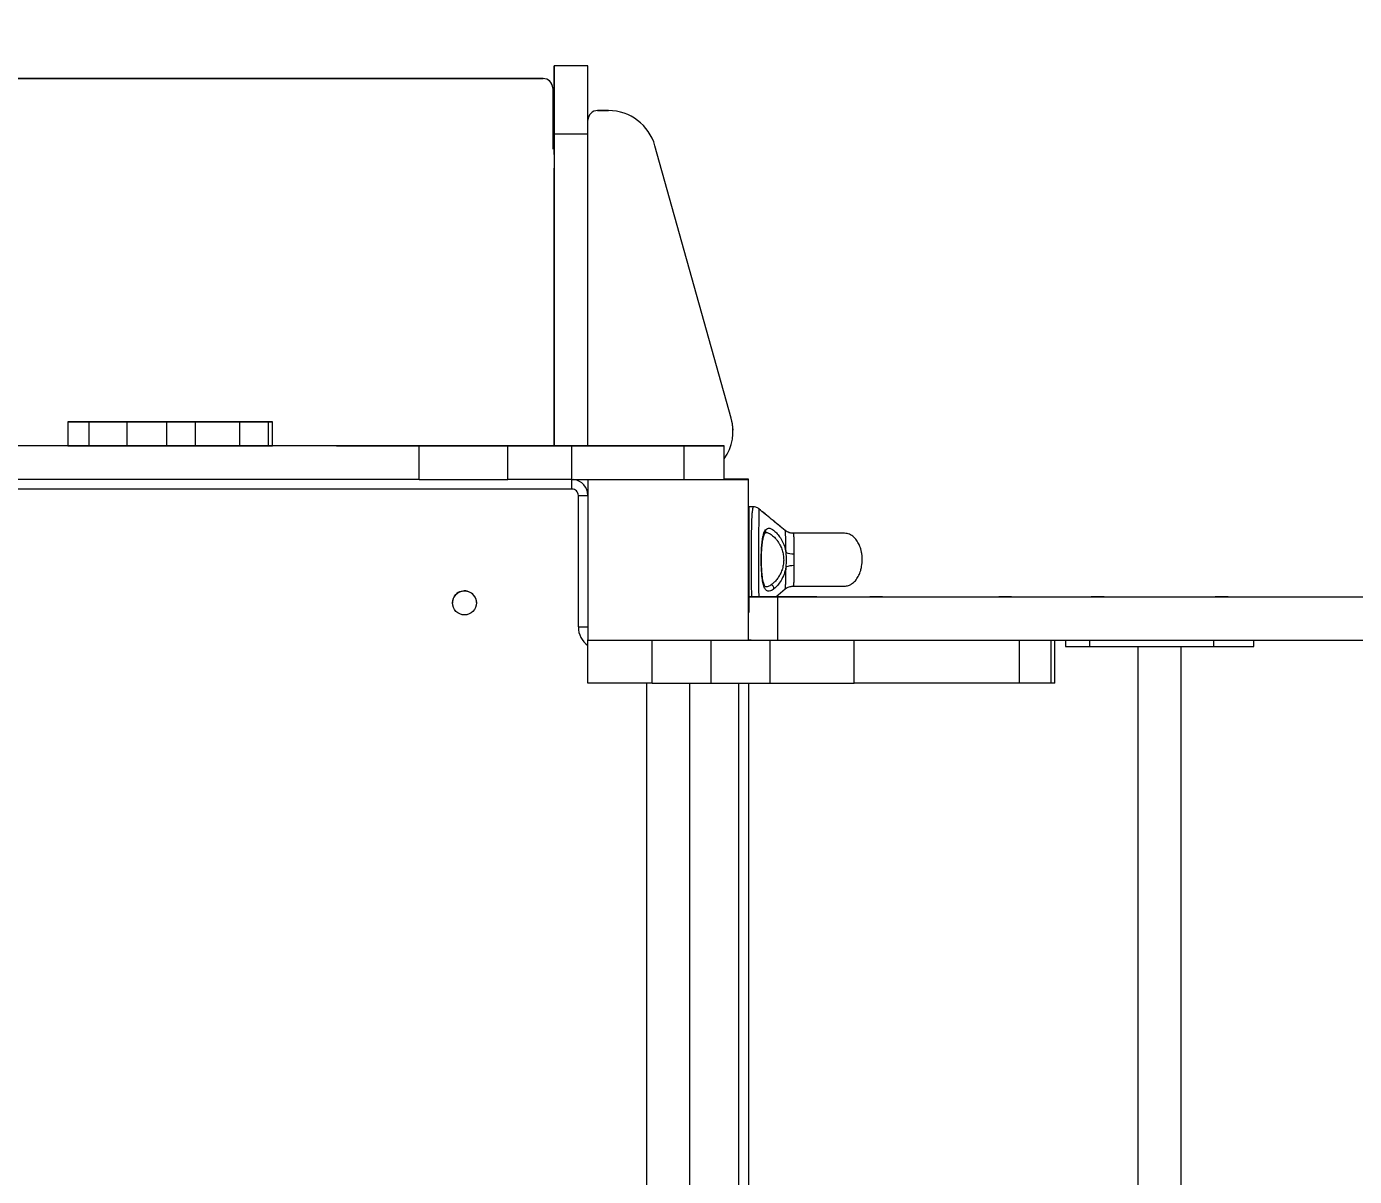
# Model space of a CAD drawing. Header units: millimetres. Extents: x 10665 to 29906, y -6125 to 7364.
# Drawn here: x 15125 to 15953, y 1449 to 2166 of the extents above; entities that cross this region are included whole.
import ezdxf

# ---------------------------------------------------------------- set-up
doc = ezdxf.new("R2010")
doc.units = ezdxf.units.MM
for name, color, linetype in [('DIKOM_ОБЪЕКТ', 7, 'Continuous'), ('DIKOM_РАЗМЕР_ЗОНА', 7, 'Continuous'), ('DIKOM_РАЗМЕР_ОБЪЕКТА', 7, 'Continuous')]:
    doc.layers.add(name, color=color, linetype=linetype)
doc.styles.add('style1', font='arial.ttf', dxfattribs={"width": 0.8})
doc.dimstyles.new('1-50', dxfattribs={"dimtxt": 300, "dimasz": 200, "dimexe": 100, "dimexo": 0, "dimgap": 100, "dimtad": 1, "dimdec": 0, "dimtxsty": 'style1', "dimcen": 0, "dimclrd": 7, "dimclre": 7, "dimadec": 1, "dimazin": 2, "dimtfac": 1, "dimtdec": 0, "dimtmove": 1, "dimatfit": 3, "dimfxl": 0, "dimlwd": 25, "dimlwe": 18, "dimarcsym": 0})

# ---------------------------------------------------------------- blocks, each defined once
blk = doc.blocks.new('*D16')
at = {"layer": 'Defpoints', "color": 0, "transparency": 16777216}
for p in [(12665, 4926.53), (12665, 1146.89), (26947.71, -1821.93)]:
    blk.add_point(p, dxfattribs=at)
at = {"layer": 'DIKOM_РАЗМЕР_ОБЪЕКТА', "color": 7, "lineweight": 18, "transparency": 16777216}
for p, q in [((12665, 1146.89), (12665, 5026.53)), ((26947.71, -1821.93), (26947.71, 5026.53))]:
    blk.add_line(p, q, dxfattribs=at)
at = {"layer": 'DIKOM_РАЗМЕР_ОБЪЕКТА', "color": 7, "lineweight": 25, "transparency": 16777216}
blk.add_line((26747.71, 4926.53), (12865, 4926.53), dxfattribs=at)
at = {"layer": 'DIKOM_РАЗМЕР_ОБЪЕКТА', "color": 7, "transparency": 16777216}
for points in [[(12865, 4959.86), (12865, 4893.19), (12665, 4926.53)], [(26747.71, 4959.86), (26747.71, 4893.19), (26947.71, 4926.53)]]:
    blk.add_solid(points, dxfattribs=at)
at = {"layer": 'DIKOM_РАЗМЕР_ОБЪЕКТА', "color": 0, "transparency": 16777216, "insert": (21497, 5179.8), "char_height": 300, "attachment_point": 5, "style": 'style1'}
blk.add_mtext('14300', dxfattribs=at)
blk = doc.blocks.new('*D14')
at = {"layer": 'Defpoints', "color": 0, "transparency": 16777216}
for p in [(28947.71, 6914.03), (10665, 1629.88), (28947.71, -1535.43)]:
    blk.add_point(p, dxfattribs=at)
at = {"layer": 'DIKOM_РАЗМЕР_ЗОНА', "color": 7, "lineweight": 18, "transparency": 16777216}
for p, q in [((10665, 1629.88), (10665, 7014.03)), ((28947.71, -1535.43), (28947.71, 7014.03))]:
    blk.add_line(p, q, dxfattribs=at)
at = {"layer": 'DIKOM_РАЗМЕР_ЗОНА', "color": 7, "lineweight": 25, "transparency": 16777216}
blk.add_line((10865, 6914.03), (28747.71, 6914.03), dxfattribs=at)
at = {"layer": 'DIKOM_РАЗМЕР_ЗОНА', "color": 7, "transparency": 16777216}
for points in [[(10865, 6947.36), (10865, 6880.69), (10665, 6914.03)], [(28747.71, 6947.36), (28747.71, 6880.69), (28947.71, 6914.03)]]:
    blk.add_solid(points, dxfattribs=at)
at = {"layer": 'DIKOM_РАЗМЕР_ЗОНА', "color": 0, "transparency": 16777216, "insert": (21431.5, 7167.3), "char_height": 300, "attachment_point": 5, "style": 'style1'}
blk.add_mtext('18300', dxfattribs=at)

msp = doc.modelspace()

# ---------------------------------------------------------------- linework, layer by layer
at = {"layer": 'DIKOM_ОБЪЕКТ', "color": 7, "linetype": 'Continuous', "lineweight": 15}
for p, q in [((15475.42, 2141.37), (15454.42, 2141.37)), ((15475.42, 2098.68), (15475.42, 2141.37)), ((14803.42, 2133.37), (15447.42, 2133.37)), ((15447.42, 2133.37), (14803.42, 2133.37)), ((15447.42, 2133.37), (15447.42, 2133.37)), ((15453.42, 2127.5), (15453.42, 2127.5)), ((15453.42, 2127.37), (15453.42, 2089.37)), ((15454.42, 2086.06), (15454.42, 2117.51)), ((15481.42, 2113.37), (15481.42, 2113.38)), ((15488.27, 2113.38), (15481.42, 2113.38)), ((15481.42, 2113.37), (15488.27, 2113.37)), ((15488.27, 2113.37), (15488.27, 2113.38)), ((15454.42, 2098.68), (15454.42, 1904.25)), ((15475.42, 2098.68), (15454.42, 2098.68)), ((15475.42, 1904.25), (15475.42, 2098.68)), ((15453.42, 2089.25), (15453.42, 2089.37)), ((15564.76, 1921.46), (15517.16, 2091.46)), ((15517.16, 2091.46), (15517.16, 2091.46)), ((15564.76, 1921.46), (15517.16, 2091.46)), ((15454.42, 1904.25), (15454.42, 2077.38)), ((15564.76, 1921.46), (15564.76, 1921.46)), ((15151.17, 1919.22), (15151.17, 1904.22)), ((15164.24, 1919.22), (15164.24, 1904.22)), ((15188.03, 1919.22), (15188.03, 1904.22)), ((15212.59, 1919.22), (15212.59, 1904.22)), ((15230.46, 1919.22), (15230.46, 1904.22)), ((15258.17, 1919.22), (15258.17, 1904.22)), ((15276.06, 1919.22), (15276.06, 1904.22)), ((15278.75, 1904.23), (15278.75, 1919.23)), ((15565.86, 1913.99), (15565.86, 1913.99)), ((15151.17, 1904.27), (14875.43, 1904.27)), ((15197.11, 1904.18), (15197.11, 1904.21)), ((15227.11, 1904.18), (15227.11, 1904.21)), ((15375.43, 1904.27), (15278.75, 1904.27)), ((15318.64, 1904.23), (15318.43, 1904.26)), ((15318.64, 1904.2), (15318.64, 1904.22)), ((15336.19, 1904.2), (15335.5, 1904.2)), ((15344.62, 1904.18), (15344.62, 1904.19)), ((15348.63, 1904.23), (15348.43, 1904.26)), ((15348.63, 1904.2), (15348.63, 1904.22)), ((15348.63, 1904.18), (15348.63, 1904.22)), ((15348.63, 1904.18), (15348.63, 1904.2)), ((15357.76, 1904.2), (15357.07, 1904.2)), ((15357.07, 1904.18), (15357.07, 1904.2)), ((15357.76, 1904.18), (15357.76, 1904.2)), ((15370.16, 1883.17), (15370.16, 1904.17)), ((15374.62, 1904.18), (15374.62, 1904.19)), ((15374.62, 1904.18), (15374.62, 1904.19)), ((15425.43, 1904.26), (15425.43, 1904.26)), ((15425.43, 1904.21), (15425.43, 1904.23)), ((15425.43, 1904.18), (15425.43, 1904.19)), ((15425.43, 1883.18), (15425.43, 1904.18)), ((15535.43, 1904.25), (15465.43, 1904.25)), ((15465.43, 1904.24), (15535.43, 1904.24)), ((15465.43, 1904.2), (15465.43, 1904.24)), ((15535.43, 1904.2), (15465.43, 1904.2)), ((15465.43, 1904.19), (15535.43, 1904.19)), ((15465.43, 1883.19), (15465.43, 1904.19)), ((15535.43, 1904.2), (15535.43, 1904.24)), ((15535.43, 1883.19), (15535.43, 1904.19)), ((15560.43, 1904.24), (15560.43, 1904.25)), ((15560.43, 1904.2), (15560.43, 1904.24)), ((15560.43, 1904.2), (15560.43, 1904.2)), ((15560.43, 1883.19), (15560.43, 1904.2)), ((15465.43, 1877.27), (15465.43, 1883.27)), ((15465.43, 1883.19), (15535.43, 1883.19)), ((15475.43, 1883.13), (15475.43, 1883.19)), ((15475.43, 1883.19), (15475.43, 1873.3)), ((15475.43, 1883.13), (15475.43, 1783.13)), ((15575.43, 1883.13), (15475.43, 1883.13)), ((15575.42, 1883.42), (15560.43, 1883.42)), ((15575.43, 1883.13), (15575.42, 1883.42)), ((15575.43, 1783.13), (15575.43, 1883.13)), ((15465.43, 1877.27), (14785.43, 1877.27)), ((15469.43, 1791.27), (15469.43, 1873.27)), ((15475.42, 1873.48), (15475.42, 1873.48)), ((15475.43, 1873.27), (15475.43, 1791.27)), ((15578.55, 1866.24), (15575.93, 1866.24)), ((15578.55, 1866.21), (15575.93, 1866.21)), ((15575.93, 1800.21), (15575.93, 1866.21)), ((15592.47, 1810.16), (15598.39, 1815.04)), ((15405.92, 1806.43), (15405.92, 1806.43)), ((15593.59, 1810.13), (15593.59, 1783.13)), ((15475.43, 1783.13), (15475.43, 1783.27)), ((15475.43, 1783.19), (15475.43, 1783.14)), ((15475.43, 1756.19), (15475.43, 1783.19)), ((15475.43, 1756.14), (15475.43, 1783.14)), ((15475.43, 1783.13), (15575.43, 1783.13)), ((15515.43, 1756.13), (15515.43, 1783.13)), ((15552.32, 1756.13), (15552.32, 1783.13)), ((15589, 1783.13), (15641.34, 1783.13)), ((15589, 1756.13), (15589, 1783.13)), ((15641.34, 1756.13), (15641.34, 1783.13)), ((15744.52, 1756.14), (15744.52, 1783.12)), ((15764.14, 1756.14), (15764.14, 1783.12)), ((15766.45, 1756.15), (15766.45, 1783.12)), ((15773.18, 1783.12), (15773.18, 1779.13)), ((15788.01, 1783.12), (15788.01, 1779.13)), ((15865.3, 1783.12), (15865.3, 1779.13)), ((15890.47, 1779.13), (15890.47, 1783.12)), ((15788.01, 1779.13), (15865.3, 1779.13)), ((15818.32, 1779.13), (15818.32, 1087.13)), ((15845.32, 1087.13), (15845.32, 1779.13)), ((15475.43, 1756.19), (15475.43, 1756.14)), ((15511.93, 1756.13), (15511.93, 1110.14)), ((15515.43, 1756.13), (15552.32, 1756.13)), ((15538.93, 1110.14), (15538.93, 1756.13)), ((15569.43, 1110.19), (15569.43, 1756.13)), ((15575.43, 1756.13), (15575.43, 1110.19)), ((15589, 1756.13), (15641.34, 1756.13)), ((15764.14, 1756.14), (15744.52, 1756.14))]:
    msp.add_line(p, q, dxfattribs=at)
at = {"layer": 'DIKOM_ОБЪЕКТ', "color": 7, "linetype": 'Continuous', "lineweight": 15, "flags": 128}
for points in [[(15454.42, 2117.51), (15454.42, 2121.01), (15454.42, 2124.29), (15454.42, 2127.35), (15454.42, 2130.14), (15454.42, 2132.66), (15454.42, 2134.89), (15454.42, 2136.81), (15454.42, 2138.41), (15454.42, 2139.67), (15454.42, 2140.59), (15454.42, 2141.16), (15454.42, 2141.37), (15454.42, 2141.23), (15454.42, 2140.74), (15454.42, 2139.89), (15454.42, 2138.71), (15454.42, 2137.18), (15454.42, 2135.33), (15454.42, 2133.17), (15454.42, 2130.71), (15454.42, 2127.97), (15454.42, 2124.97), (15454.42, 2121.73), (15454.42, 2118.28), (15454.42, 2114.64), (15454.42, 2110.83), (15454.42, 2106.88), (15454.42, 2102.82), (15454.42, 2098.68)], [(15151.97, 1919.23), (15151.4, 1919.22), (15151.17, 1919.22), (15151.3, 1919.22), (15151.78, 1919.22), (15152.6, 1919.22), (15153.76, 1919.22), (15155.25, 1919.22), (15157.06, 1919.22), (15159.17, 1919.22), (15161.57, 1919.22), (15164.24, 1919.22)], [(15194.35, 1919.23), (15189.3, 1919.23), (15184.49, 1919.23), (15179.93, 1919.23), (15175.64, 1919.23), (15171.65, 1919.23), (15167.97, 1919.23), (15164.61, 1919.23), (15161.59, 1919.23), (15158.93, 1919.23), (15156.62, 1919.23), (15154.69, 1919.23), (15153.14, 1919.23), (15151.97, 1919.23)], [(15164.24, 1919.22), (15166.68, 1919.22), (15169.34, 1919.22), (15172.19, 1919.22), (15175.19, 1919.22), (15178.32, 1919.22), (15181.52, 1919.22), (15184.77, 1919.22), (15188.03, 1919.22)], [(15188.03, 1919.22), (15191.55, 1919.22), (15195.01, 1919.22), (15198.37, 1919.22), (15201.59, 1919.22), (15204.66, 1919.22), (15207.53, 1919.22), (15210.18, 1919.22), (15212.59, 1919.22)], [(15204.38, 1919.24), (15203.07, 1919.24), (15201.76, 1919.24), (15200.46, 1919.24), (15199.17, 1919.24), (15197.9, 1919.23), (15196.67, 1919.23), (15195.48, 1919.23), (15194.35, 1919.23)], [(15270.28, 1919.23), (15266.66, 1919.23), (15262.73, 1919.23), (15258.5, 1919.23), (15254, 1919.23), (15249.24, 1919.23), (15244.23, 1919.23), (15239.01, 1919.23), (15233.6, 1919.23), (15228, 1919.23), (15222.26, 1919.23), (15216.39, 1919.23), (15210.43, 1919.23), (15204.38, 1919.24)], [(15208.21, 1919.23), (15208.64, 1919.23), (15209.38, 1919.23), (15210.36, 1919.23), (15211.5, 1919.23), (15212.69, 1919.23), (15213.83, 1919.23), (15214.82, 1919.23), (15215.57, 1919.23), (15216.01, 1919.23), (15216.1, 1919.23), (15215.84, 1919.23), (15215.25, 1919.23), (15214.38, 1919.23), (15213.31, 1919.23), (15212.13, 1919.23), (15210.95, 1919.23), (15209.88, 1919.23), (15209, 1919.23), (15208.4, 1919.23), (15208.13, 1919.23), (15208.21, 1919.23)], [(15212.59, 1919.22), (15214.31, 1919.22), (15216.3, 1919.22), (15218.5, 1919.22), (15220.84, 1919.22), (15223.28, 1919.22), (15225.74, 1919.22), (15228.15, 1919.22), (15230.46, 1919.22)], [(15230.46, 1919.22), (15233.75, 1919.22), (15237.16, 1919.22), (15240.65, 1919.22), (15244.2, 1919.22), (15247.75, 1919.22), (15251.29, 1919.22), (15254.77, 1919.22), (15258.17, 1919.22)], [(15258.17, 1919.22), (15261.17, 1919.22), (15264.01, 1919.22), (15266.66, 1919.22), (15269.09, 1919.22), (15271.27, 1919.22), (15273.17, 1919.22), (15274.77, 1919.22), (15276.06, 1919.22)], [(15276.06, 1919.22), (15277.24, 1919.22), (15278.09, 1919.22), (15278.6, 1919.22), (15278.75, 1919.23), (15278.55, 1919.23), (15278, 1919.23), (15277.11, 1919.23), (15275.88, 1919.23), (15274.32, 1919.23), (15272.45, 1919.23), (15270.28, 1919.23)], [(15370.16, 1904.17), (15341.45, 1904.17), (15312.72, 1904.17), (15283.95, 1904.17), (15255.16, 1904.17), (15226.35, 1904.17), (15197.53, 1904.17), (15168.69, 1904.17), (15139.85, 1904.17), (15111, 1904.17), (15082.16, 1904.17), (15053.33, 1904.17), (15024.5, 1904.17), (14995.69, 1904.17), (14966.9, 1904.17), (14938.14, 1904.17), (14909.4, 1904.17), (14880.7, 1904.17)], [(15151.17, 1904.22), (15151.3, 1904.22), (15151.78, 1904.22), (15152.6, 1904.22), (15153.76, 1904.22), (15155.25, 1904.22), (15157.06, 1904.22), (15159.17, 1904.22), (15161.57, 1904.22), (15164.24, 1904.22)], [(15164.24, 1904.22), (15166.68, 1904.22), (15169.34, 1904.22), (15172.19, 1904.22), (15175.19, 1904.22), (15178.32, 1904.22), (15181.52, 1904.22), (15184.77, 1904.22), (15188.03, 1904.22)], [(15188.03, 1904.22), (15191.55, 1904.22), (15195.01, 1904.22), (15198.37, 1904.22), (15201.59, 1904.22), (15204.66, 1904.22), (15207.53, 1904.22), (15210.18, 1904.22), (15212.59, 1904.22)], [(15227.11, 1904.21), (15226.93, 1904.21), (15226.38, 1904.21), (15225.48, 1904.21), (15224.25, 1904.21), (15222.72, 1904.21), (15220.93, 1904.21), (15218.92, 1904.21), (15216.75, 1904.21), (15214.46, 1904.21), (15212.11, 1904.21), (15209.77, 1904.21), (15207.48, 1904.21), (15205.3, 1904.21), (15203.3, 1904.21), (15201.51, 1904.21), (15199.98, 1904.21), (15198.75, 1904.21), (15197.85, 1904.21), (15197.3, 1904.21), (15197.11, 1904.21)], [(15197.11, 1904.18), (15197.3, 1904.18), (15197.85, 1904.18), (15198.75, 1904.18), (15199.98, 1904.18), (15201.51, 1904.18), (15203.3, 1904.18), (15205.31, 1904.18), (15207.48, 1904.18), (15209.77, 1904.18), (15212.12, 1904.18), (15214.46, 1904.18), (15216.75, 1904.18), (15218.92, 1904.18), (15220.93, 1904.18), (15222.72, 1904.18), (15224.25, 1904.18), (15225.48, 1904.18), (15226.38, 1904.18), (15226.93, 1904.18), (15227.11, 1904.18)], [(15212.59, 1904.22), (15214.31, 1904.22), (15216.3, 1904.22), (15218.5, 1904.22), (15220.84, 1904.22), (15223.28, 1904.22), (15225.74, 1904.22), (15228.15, 1904.22), (15230.46, 1904.22)], [(15230.46, 1904.22), (15233.75, 1904.22), (15237.16, 1904.22), (15240.65, 1904.22), (15244.2, 1904.22), (15247.75, 1904.22), (15251.29, 1904.22), (15254.77, 1904.22), (15258.17, 1904.22)], [(15258.17, 1904.22), (15261.17, 1904.22), (15264.01, 1904.22), (15266.66, 1904.22), (15269.09, 1904.22), (15271.27, 1904.22), (15273.17, 1904.22), (15274.77, 1904.22), (15276.06, 1904.22)], [(15276.06, 1904.22), (15277.24, 1904.22), (15278.09, 1904.22), (15278.6, 1904.22), (15278.75, 1904.23)], [(15348.43, 1904.26), (15348.24, 1904.26), (15347.69, 1904.26), (15346.79, 1904.26), (15345.56, 1904.26), (15344.03, 1904.26), (15342.24, 1904.26), (15340.24, 1904.26), (15338.06, 1904.26), (15335.77, 1904.26), (15333.43, 1904.26), (15331.08, 1904.26), (15328.79, 1904.26), (15326.62, 1904.26), (15324.61, 1904.26), (15322.82, 1904.26), (15321.29, 1904.26), (15320.06, 1904.26), (15319.16, 1904.26), (15318.61, 1904.26), (15318.43, 1904.26)], [(15318.64, 1904.23), (15318.76, 1904.23), (15319.26, 1904.23), (15320.12, 1904.23), (15321.32, 1904.23), (15322.82, 1904.23), (15324.6, 1904.23), (15326.6, 1904.23), (15328.77, 1904.23), (15331.07, 1904.23), (15333.44, 1904.23), (15335.8, 1904.23), (15338.12, 1904.23), (15340.32, 1904.23), (15342.35, 1904.23), (15344.17, 1904.23), (15345.72, 1904.23), (15346.97, 1904.23), (15347.89, 1904.23), (15348.45, 1904.23), (15348.63, 1904.23)], [(15348.63, 1904.22), (15348.45, 1904.22), (15347.9, 1904.22), (15347, 1904.22), (15345.77, 1904.22), (15344.24, 1904.22), (15342.45, 1904.22), (15340.44, 1904.22), (15338.27, 1904.22), (15335.98, 1904.22), (15333.63, 1904.22), (15331.29, 1904.22), (15329, 1904.22), (15326.83, 1904.22), (15324.82, 1904.22), (15323.03, 1904.22), (15321.5, 1904.22), (15320.27, 1904.22), (15319.37, 1904.22), (15318.82, 1904.22), (15318.64, 1904.22)], [(15318.64, 1904.2), (15318.81, 1904.2), (15319.34, 1904.2), (15320.22, 1904.2), (15321.45, 1904.2), (15323.01, 1904.2), (15324.9, 1904.2), (15327.11, 1904.2), (15329.62, 1904.2), (15332.42, 1904.2), (15335.5, 1904.2)], [(15344.62, 1904.19), (15344.49, 1904.19), (15344.07, 1904.19), (15343.39, 1904.19), (15342.44, 1904.19), (15341.23, 1904.19), (15339.78, 1904.2), (15338.09, 1904.2), (15336.19, 1904.2)], [(15344.62, 1904.18), (15344.81, 1904.18), (15345.36, 1904.18), (15346.26, 1904.18), (15347.49, 1904.18), (15349.02, 1904.18), (15350.81, 1904.18), (15352.81, 1904.18), (15354.99, 1904.18), (15357.28, 1904.18), (15359.62, 1904.18), (15361.97, 1904.18), (15364.26, 1904.18), (15366.43, 1904.18), (15368.44, 1904.18), (15370.23, 1904.18), (15371.76, 1904.18), (15372.99, 1904.18), (15373.89, 1904.18), (15374.44, 1904.18), (15374.62, 1904.18)], [(15348.63, 1904.2), (15348.77, 1904.2), (15349.19, 1904.2), (15349.87, 1904.2), (15350.82, 1904.2), (15352.03, 1904.2), (15353.48, 1904.2), (15355.17, 1904.2), (15357.07, 1904.2)], [(15374.62, 1904.19), (15374.45, 1904.19), (15373.92, 1904.19), (15373.04, 1904.19), (15371.81, 1904.2), (15370.25, 1904.2), (15368.36, 1904.2), (15366.15, 1904.2), (15363.64, 1904.2), (15360.84, 1904.2), (15357.76, 1904.2)], [(15370.16, 1904.17), (15374.34, 1904.17), (15378.53, 1904.17), (15382.69, 1904.17), (15386.81, 1904.17), (15390.85, 1904.17), (15394.77, 1904.17), (15398.57, 1904.17), (15402.2, 1904.17), (15405.64, 1904.17), (15408.87, 1904.17), (15411.86, 1904.17), (15414.6, 1904.17), (15417.06, 1904.17), (15419.24, 1904.17), (15421.1, 1904.17), (15422.64, 1904.18), (15423.85, 1904.18), (15424.73, 1904.18), (15425.25, 1904.18), (15425.43, 1904.18)], [(15425.43, 1904.26), (15425.24, 1904.26), (15424.67, 1904.27), (15423.72, 1904.27), (15422.41, 1904.27), (15420.74, 1904.27), (15418.73, 1904.27), (15416.38, 1904.27), (15413.73, 1904.27), (15410.78, 1904.27), (15407.57, 1904.27), (15404.1, 1904.27), (15400.43, 1904.27), (15396.56, 1904.27), (15392.53, 1904.27), (15388.37, 1904.27), (15384.11, 1904.27), (15379.78, 1904.27), (15375.43, 1904.27)], [(15425.43, 1904.26), (15425.62, 1904.26), (15426.19, 1904.26), (15427.15, 1904.25), (15428.47, 1904.25), (15430.15, 1904.25), (15432.17, 1904.25), (15434.51, 1904.25), (15437.14, 1904.25), (15440.05, 1904.25), (15443.2, 1904.25), (15446.57, 1904.25), (15450.12, 1904.25), (15453.81, 1904.25), (15457.62, 1904.25), (15461.5, 1904.25), (15465.43, 1904.25)], [(15465.43, 1904.24), (15461.51, 1904.24), (15457.62, 1904.24), (15453.81, 1904.24), (15450.12, 1904.24), (15446.57, 1904.24), (15443.2, 1904.24), (15440.05, 1904.24), (15437.14, 1904.24), (15434.51, 1904.24), (15432.17, 1904.23), (15430.15, 1904.23), (15428.47, 1904.23), (15427.15, 1904.23), (15426.2, 1904.23), (15425.62, 1904.23), (15425.43, 1904.23)], [(15425.43, 1904.21), (15425.62, 1904.21), (15426.2, 1904.21), (15427.15, 1904.21), (15428.47, 1904.21), (15430.15, 1904.21), (15432.17, 1904.21), (15434.51, 1904.21), (15437.14, 1904.21), (15440.05, 1904.21), (15443.2, 1904.21), (15446.57, 1904.21), (15450.12, 1904.2), (15453.82, 1904.2), (15457.62, 1904.2), (15461.51, 1904.2), (15465.43, 1904.2)], [(15465.43, 1904.19), (15461.51, 1904.19), (15457.62, 1904.19), (15453.82, 1904.19), (15450.12, 1904.19), (15446.57, 1904.19), (15443.2, 1904.19), (15440.05, 1904.19), (15437.14, 1904.19), (15434.51, 1904.19), (15432.17, 1904.19), (15430.15, 1904.19), (15428.47, 1904.19), (15427.15, 1904.19), (15426.2, 1904.19), (15425.62, 1904.19), (15425.43, 1904.19)], [(15521.93, 1904.24), (15522.12, 1904.24), (15522.67, 1904.24), (15523.51, 1904.24), (15524.57, 1904.24), (15525.72, 1904.24), (15526.83, 1904.24), (15527.8, 1904.24), (15528.51, 1904.24), (15528.88, 1904.24), (15528.88, 1904.24), (15528.51, 1904.24), (15527.8, 1904.24), (15526.83, 1904.24), (15525.72, 1904.24), (15524.57, 1904.24), (15523.51, 1904.24), (15522.67, 1904.24), (15522.12, 1904.24), (15521.93, 1904.24)], [(15521.93, 1904.2), (15522.12, 1904.2), (15522.67, 1904.2), (15523.51, 1904.2), (15524.57, 1904.2), (15525.72, 1904.2), (15526.83, 1904.2), (15527.8, 1904.2), (15528.51, 1904.2), (15528.88, 1904.2), (15528.88, 1904.2), (15528.51, 1904.2), (15527.8, 1904.2), (15526.83, 1904.2), (15525.72, 1904.2), (15524.57, 1904.2), (15523.51, 1904.2), (15522.67, 1904.2), (15522.12, 1904.2), (15521.93, 1904.2)], [(15560.43, 1904.25), (15560.24, 1904.25), (15559.7, 1904.25), (15558.8, 1904.25), (15557.56, 1904.25), (15556, 1904.25), (15554.14, 1904.25), (15552, 1904.25), (15549.63, 1904.25), (15547.04, 1904.25), (15544.29, 1904.25), (15541.41, 1904.25), (15538.44, 1904.25), (15535.43, 1904.25)], [(15535.43, 1904.24), (15538.44, 1904.24), (15541.41, 1904.24), (15544.29, 1904.24), (15547.04, 1904.24), (15549.63, 1904.24), (15552, 1904.24), (15554.14, 1904.24), (15556, 1904.24), (15557.56, 1904.24), (15558.8, 1904.24), (15559.7, 1904.24), (15560.24, 1904.24), (15560.43, 1904.24)], [(15560.43, 1904.2), (15560.24, 1904.2), (15559.7, 1904.2), (15558.8, 1904.2), (15557.56, 1904.2), (15556, 1904.2), (15554.14, 1904.2), (15552, 1904.2), (15549.63, 1904.2), (15547.04, 1904.2), (15544.29, 1904.2), (15541.41, 1904.2), (15538.44, 1904.2), (15535.43, 1904.2)], [(15535.43, 1904.19), (15538.44, 1904.19), (15541.41, 1904.19), (15544.29, 1904.19), (15547.05, 1904.19), (15549.63, 1904.19), (15552, 1904.19), (15554.14, 1904.19), (15556, 1904.19), (15557.56, 1904.19), (15558.8, 1904.19), (15559.7, 1904.19), (15560.24, 1904.19), (15560.43, 1904.2)], [(15370.16, 1883.17), (15341.45, 1883.17), (15312.72, 1883.17), (15283.95, 1883.17), (15255.16, 1883.17), (15226.35, 1883.17), (15197.53, 1883.17), (15168.69, 1883.17), (15139.85, 1883.17), (15111, 1883.17), (15082.16, 1883.17), (15053.33, 1883.17), (15024.5, 1883.17), (14995.69, 1883.17), (14966.9, 1883.17), (14938.14, 1883.17), (14909.4, 1883.17), (14880.7, 1883.17)], [(15370.16, 1883.17), (15374.34, 1883.17), (15378.53, 1883.17), (15382.69, 1883.17), (15386.81, 1883.17), (15390.85, 1883.17), (15394.77, 1883.17), (15398.57, 1883.17), (15402.2, 1883.17), (15405.64, 1883.17), (15408.87, 1883.17), (15411.86, 1883.17), (15414.6, 1883.17), (15417.06, 1883.17), (15419.24, 1883.17), (15421.1, 1883.17), (15422.64, 1883.18), (15423.85, 1883.18), (15424.73, 1883.18), (15425.25, 1883.18), (15425.43, 1883.18)], [(15465.43, 1883.19), (15461.51, 1883.19), (15457.62, 1883.19), (15453.82, 1883.19), (15450.12, 1883.19), (15446.57, 1883.19), (15443.2, 1883.19), (15440.05, 1883.19), (15437.14, 1883.19), (15434.51, 1883.19), (15432.17, 1883.19), (15430.15, 1883.19), (15428.47, 1883.19), (15427.15, 1883.19), (15426.2, 1883.19), (15425.62, 1883.19), (15425.43, 1883.19)], [(15535.43, 1883.19), (15538.44, 1883.19), (15541.41, 1883.19), (15544.29, 1883.19), (15547.05, 1883.19), (15549.63, 1883.19), (15552, 1883.19), (15554.14, 1883.19), (15556, 1883.19), (15557.56, 1883.19), (15558.8, 1883.19), (15559.7, 1883.19), (15560.24, 1883.19), (15560.43, 1883.19)], [(15469.43, 1873.27), (15470.6, 1873.27), (15471.72, 1873.27), (15472.76, 1873.27), (15473.67, 1873.27), (15474.41, 1873.27), (15474.97, 1873.27), (15475.31, 1873.27), (15475.43, 1873.27)], [(15618.01, 1810.16), (15614.91, 1810.16), (15611.69, 1810.16), (15608.39, 1810.16), (15605.06, 1810.16), (15601.73, 1810.16), (15598.44, 1810.16), (15595.24, 1810.16), (15592.17, 1810.16), (15589.26, 1810.16), (15586.56, 1810.16), (15584.08, 1810.16), (15581.87, 1810.16), (15579.96, 1810.16), (15578.35, 1810.15), (15577.09, 1810.15), (15576.17, 1810.15), (15575.61, 1810.15), (15575.43, 1810.15)], [(15575.43, 1810.14), (15575.63, 1810.14), (15576.24, 1810.14), (15577.24, 1810.14), (15578.63, 1810.14), (15580.38, 1810.13), (15582.46, 1810.13), (15584.86, 1810.13), (15587.54, 1810.13), (15590.46, 1810.13), (15593.59, 1810.13)], [(15593.59, 1810.13), (15616.25, 1810.13), (15639.05, 1810.13), (15661.98, 1810.13), (15685.03, 1810.13), (15708.2, 1810.13), (15731.49, 1810.13), (15754.88, 1810.12), (15778.39, 1810.12), (15801.99, 1810.12), (15825.69, 1810.12), (15849.48, 1810.12), (15873.35, 1810.12), (15897.31, 1810.12), (15921.35, 1810.12), (15945.45, 1810.12), (15969.63, 1810.12)], [(15609.24, 1810.15), (15609.06, 1810.15), (15608.54, 1810.15), (15607.73, 1810.15), (15606.7, 1810.15), (15605.54, 1810.15), (15604.35, 1810.15), (15603.24, 1810.15), (15602.31, 1810.15), (15601.63, 1810.15), (15601.28, 1810.15), (15601.28, 1810.15), (15601.63, 1810.15), (15602.31, 1810.15), (15603.24, 1810.15), (15604.35, 1810.15), (15605.54, 1810.15), (15606.7, 1810.15), (15607.73, 1810.15), (15608.54, 1810.15), (15609.06, 1810.15), (15609.24, 1810.15)], [(15618.01, 1810.16), (15639.7, 1810.16), (15661.52, 1810.15), (15683.5, 1810.15), (15705.6, 1810.15), (15727.84, 1810.15), (15750.21, 1810.15), (15772.7, 1810.15), (15795.3, 1810.15), (15818.01, 1810.15), (15840.83, 1810.14), (15863.75, 1810.14), (15886.77, 1810.14), (15909.87, 1810.14), (15933.06, 1810.14), (15956.33, 1810.14)], [(15659.13, 1810.13), (15658.95, 1810.13), (15658.43, 1810.13), (15657.62, 1810.13), (15656.59, 1810.13), (15655.43, 1810.13), (15654.24, 1810.13), (15653.13, 1810.13), (15652.2, 1810.13), (15651.53, 1810.13), (15651.18, 1810.13), (15651.18, 1810.13), (15651.53, 1810.13), (15652.2, 1810.13), (15653.13, 1810.13), (15654.24, 1810.13), (15655.43, 1810.13), (15656.59, 1810.13), (15657.62, 1810.13), (15658.43, 1810.13), (15658.95, 1810.13), (15659.13, 1810.13)], [(15739.48, 1810.14), (15739.31, 1810.15), (15738.79, 1810.15), (15737.98, 1810.15), (15736.94, 1810.15), (15735.78, 1810.15), (15734.59, 1810.15), (15733.48, 1810.15), (15732.55, 1810.15), (15731.88, 1810.15), (15731.53, 1810.15), (15731.53, 1810.14), (15731.88, 1810.14), (15732.55, 1810.14), (15733.48, 1810.14), (15734.59, 1810.14), (15735.78, 1810.14), (15736.94, 1810.14), (15737.98, 1810.14), (15738.79, 1810.14), (15739.31, 1810.14), (15739.48, 1810.14)], [(15797.18, 1810.13), (15797, 1810.13), (15796.48, 1810.13), (15795.67, 1810.14), (15794.64, 1810.14), (15793.47, 1810.14), (15792.29, 1810.14), (15791.18, 1810.14), (15790.24, 1810.13), (15789.57, 1810.13), (15789.22, 1810.13), (15789.22, 1810.13), (15789.57, 1810.13), (15790.24, 1810.13), (15791.18, 1810.13), (15792.29, 1810.13), (15793.47, 1810.13), (15794.64, 1810.13), (15795.67, 1810.13), (15796.48, 1810.13), (15797, 1810.13), (15797.18, 1810.13)], [(15874.47, 1810.13), (15874.29, 1810.13), (15873.77, 1810.13), (15872.96, 1810.13), (15871.93, 1810.13), (15870.76, 1810.13), (15869.58, 1810.13), (15868.47, 1810.13), (15867.53, 1810.13), (15866.86, 1810.13), (15866.51, 1810.13), (15866.51, 1810.13), (15866.86, 1810.13), (15867.53, 1810.13), (15868.47, 1810.13), (15869.58, 1810.13), (15870.76, 1810.13), (15871.93, 1810.13), (15872.96, 1810.13), (15873.77, 1810.13), (15874.29, 1810.13), (15874.47, 1810.13)], [(15469.43, 1791.27), (15470.6, 1791.27), (15471.72, 1791.27), (15472.76, 1791.27), (15473.67, 1791.27), (15474.41, 1791.27), (15474.97, 1791.27), (15475.31, 1791.27), (15475.43, 1791.27)], [(15575.43, 1783.14), (15575.63, 1783.14), (15576.24, 1783.14), (15577.24, 1783.14), (15578.63, 1783.13), (15580.38, 1783.13), (15582.46, 1783.13), (15584.86, 1783.13), (15587.54, 1783.13), (15590.46, 1783.13), (15593.59, 1783.13)], [(15575.43, 1783.13), (15575.58, 1783.13), (15580.12, 1783.13), (15584.59, 1783.13), (15589, 1783.13)], [(15593.59, 1783.13), (15616.25, 1783.13), (15639.05, 1783.13), (15661.98, 1783.13), (15685.03, 1783.13), (15708.2, 1783.13), (15731.49, 1783.13), (15754.88, 1783.12), (15778.39, 1783.12), (15801.99, 1783.12), (15825.69, 1783.12), (15849.48, 1783.12), (15873.35, 1783.12), (15897.31, 1783.12), (15921.35, 1783.12), (15945.45, 1783.12), (15969.63, 1783.12)], [(15773.18, 1779.13), (15773.24, 1779.13), (15773.64, 1779.13), (15774.41, 1779.13), (15775.53, 1779.13), (15776.98, 1779.13), (15778.73, 1779.13), (15780.74, 1779.13), (15782.99, 1779.13), (15785.43, 1779.13), (15788.01, 1779.13)], [(15865.3, 1779.13), (15867.98, 1779.13), (15870.71, 1779.13), (15873.43, 1779.13), (15876.1, 1779.13), (15878.66, 1779.13), (15881.07, 1779.13), (15883.28, 1779.13), (15885.25, 1779.13), (15886.94, 1779.13), (15888.33, 1779.13), (15889.39, 1779.13), (15890.1, 1779.13), (15890.43, 1779.13), (15890.47, 1779.13)], [(15515.43, 1756.13), (15511.51, 1756.13), (15507.62, 1756.13), (15503.82, 1756.13), (15500.12, 1756.13), (15496.57, 1756.13), (15493.21, 1756.14), (15490.05, 1756.14), (15487.14, 1756.14), (15484.51, 1756.14), (15482.17, 1756.14), (15480.15, 1756.14), (15478.47, 1756.14), (15477.15, 1756.14), (15476.2, 1756.14), (15475.62, 1756.14), (15475.43, 1756.14)], [(15552.32, 1756.13), (15557.02, 1756.13), (15561.7, 1756.13), (15566.36, 1756.13), (15570.99, 1756.13), (15575.58, 1756.13), (15580.12, 1756.13), (15584.59, 1756.13), (15589, 1756.13)], [(15744.52, 1756.14), (15742.28, 1756.14), (15739.71, 1756.14), (15736.83, 1756.13), (15733.65, 1756.13), (15730.18, 1756.13), (15726.44, 1756.13), (15722.44, 1756.13), (15718.22, 1756.13), (15713.77, 1756.13), (15709.13, 1756.13), (15704.31, 1756.13), (15699.34, 1756.13), (15694.25, 1756.13), (15689.04, 1756.13), (15683.75, 1756.13), (15678.4, 1756.13), (15673.02, 1756.13), (15667.62, 1756.13), (15662.24, 1756.13), (15656.9, 1756.13), (15651.62, 1756.13), (15646.42, 1756.13), (15641.34, 1756.13)], [(15766.45, 1756.15), (15766.4, 1756.14), (15766.03, 1756.14), (15765.27, 1756.14), (15764.14, 1756.14)]]:
    msp.add_lwpolyline(points, dxfattribs=at)
at = {"layer": 'DIKOM_ОБЪЕКТ', "color": 7, "linetype": 'Continuous', "lineweight": 15}
msp.add_circle((15398.43, 1806.27), 7.5, dxfattribs=at)
for centre, radius, start, end in [((15447.42, 2127.37), 6, 0.00194, 89.99578), ((15447.42, 2127.37), 6, 1.18899, 90.00034), ((15481.42, 2107.38), 6, 89.99883, 180.00573), ((15481.42, 2107.37), 6, 89.99654, 180.00574), ((15488.27, 2083.38), 30, 15.64082, 90.0009), ((15488.27, 2083.37), 30, 15.64099, 90.00133), ((15535.88, 1913.37), 29.99, 324.93313, 15.64849), ((15535.83, 1913.37), 30.04, 1.19566, 15.63654), ((15465.43, 1873.27), 10, 359.99909, 82.70963), ((15465.43, 1873.27), 10, 1.18117, 82.67129), ((15465.43, 1873.27), 4, 359.99206, 90.00452), ((15575.93, 1865.74), 0.5, 90, 174.42138), ((15575.93, 1865.71), 0.5, 90, 175.14806), ((15584.48, 1851.08), 1.8, 321.07755, 23.56713), ((15604.37, 1856.67), 19.78, 253.9272, 268.21476), ((15604.38, 1809.81), 19.73, 91.80878, 106.13359), ((15398.43, 1806.27), 7.5, 1.17854, 181.18401), ((15589.12, 1815.32), 2.26, 351.66562, 77.91632), ((15483.42, 1791.27), 14, 179.99305, 235.17106)]:
    msp.add_arc(centre, radius, start, end, dxfattribs=at)
for points, knots in [([(15578.56, 1866.18), (15578.52, 1866.19), (15578.42, 1866.22), (15578.23, 1865.9), (15578, 1865.08), (15577.81, 1863.65), (15577.67, 1862.04), (15577.57, 1860.44), (15577.45, 1858.22), (15577.34, 1855.2), (15577.26, 1851.75), (15577.2, 1848.5), (15577.16, 1845.65), (15577.13, 1842.17), (15577.1, 1838.01), (15577.09, 1834.82), (15577.09, 1833.21)], [0, 0, 0, 0, 0.027544, 0.087076, 0.176566, 0.269329, 0.326127, 0.38455, 0.444601, 0.537692, 0.634445, 0.694374, 0.754706, 0.815443, 0.907264, 1, 1, 1, 1]), ([(15581.91, 1865.01), (15581.33, 1865.41), (15580.28, 1866.13), (15578.96, 1866.21), (15578.37, 1866.24)], [0, 0, 0, 0, 0.555712, 1, 1, 1, 1]), ([(15581.91, 1864.99), (15581.33, 1865.38), (15580.29, 1866.09), (15578.97, 1866.18), (15578.38, 1866.21)], [0, 0, 0, 0, 0.556634, 1, 1, 1, 1]), ([(15581.9, 1864.92), (15581.91, 1864.92), (15581.98, 1864.93), (15582, 1864.33), (15582, 1863.14), (15581.96, 1861.38), (15581.92, 1859.14), (15581.87, 1856.43), (15581.83, 1853.32), (15581.79, 1849.84), (15581.75, 1846.06), (15581.73, 1842.05), (15581.71, 1837.88), (15581.71, 1835.04), (15581.71, 1833.61)], [0, 0, 0, 0, 0.032064, 0.123378, 0.213527, 0.302359, 0.39113, 0.478634, 0.566327, 0.653235, 0.740006, 0.826812, 0.912995, 1, 1, 1, 1]), ([(15598.4, 1851.4), (15595.54, 1853.76), (15590.2, 1858.15), (15584.55, 1862.83), (15581.93, 1865)], [0, 0, 0, 0, 0.536658, 1, 1, 1, 1]), ([(15598.42, 1851.37), (15595.55, 1853.73), (15590.21, 1858.12), (15584.55, 1862.8), (15581.93, 1864.97)], [0, 0, 0, 0, 0.537118, 1, 1, 1, 1]), ([(15583.44, 1833.64), (15583.45, 1834.64), (15583.47, 1836.65), (15583.59, 1839.57), (15583.78, 1842.35), (15584.05, 1844.9), (15584.41, 1847.18), (15584.87, 1849.12), (15585.42, 1850.72), (15585.89, 1851.44), (15586.13, 1851.8)], [0, 0, 0, 0, 0.125132, 0.251181, 0.376164, 0.501895, 0.626609, 0.751688, 0.875925, 1, 1, 1, 1]), ([(15586.34, 1816.21), (15586.24, 1816.22), (15586.07, 1816.24), (15585.92, 1816.41), (15585.62, 1816.81), (15585.23, 1817.62), (15584.81, 1818.93), (15584.46, 1820.54), (15584.15, 1822.55), (15583.89, 1825.02), (15583.69, 1828.02), (15583.59, 1831.38), (15583.59, 1834.77), (15583.67, 1837.9), (15583.83, 1840.66), (15584.07, 1843.29), (15584.36, 1845.35), (15584.68, 1846.98), (15585, 1848.19), (15585.39, 1849.25), (15585.71, 1849.71), (15585.88, 1849.95)], [0, 0, 0, 0, 0.059818, 0.106554, 0.1437, 0.194906, 0.242965, 0.290825, 0.33996, 0.395174, 0.457398, 0.525276, 0.590957, 0.65161, 0.707221, 0.758901, 0.823078, 0.861346, 0.903927, 0.950021, 1, 1, 1, 1]), ([(15585.88, 1849.95), (15585.98, 1850.04), (15586.18, 1850.24), (15586.24, 1850.22), (15586.28, 1850.21)], [0, 0, 0, 0, 0.492359, 1, 1, 1, 1]), ([(15586.13, 1851.8), (15586.51, 1852.18), (15587.28, 1852.94), (15588.79, 1852.93), (15590.53, 1852.14), (15592.46, 1850.56), (15594.46, 1848.28), (15596.34, 1845.34), (15597.96, 1841.82), (15598.58, 1839.05), (15598.89, 1837.66)], [0, 0, 0, 0, 0.124358, 0.248502, 0.371944, 0.495745, 0.620471, 0.745492, 0.872495, 1, 1, 1, 1]), ([(15586.3, 1850.21), (15586.58, 1850.19), (15587.13, 1850.15), (15588.06, 1849.81), (15589.03, 1849.3), (15590.04, 1848.6), (15591.09, 1847.72), (15592.19, 1846.63), (15593.26, 1845.38), (15594.25, 1843.99), (15595.08, 1842.6), (15595.75, 1841.22), (15596.48, 1839.41), (15597.15, 1836.97), (15597.51, 1833.81), (15597.37, 1831.15), (15597.02, 1829.09), (15596.64, 1827.62), (15596.16, 1826.19), (15595.6, 1824.88), (15594.96, 1823.62), (15594.28, 1822.5), (15593.53, 1821.42), (15592.72, 1820.4), (15591.71, 1819.3), (15590.65, 1818.3), (15589.91, 1817.76), (15589.6, 1817.53)], [0, 0, 0, 0, 0.041507, 0.08284, 0.125367, 0.164932, 0.2061, 0.25019, 0.294224, 0.334471, 0.374589, 0.406797, 0.437243, 0.499706, 0.561883, 0.624451, 0.655292, 0.687002, 0.717546, 0.749626, 0.7798, 0.812416, 0.841581, 0.87497, 0.911036, 0.961745, 1, 1, 1, 1]), ([(15603.19, 1849.74), (15602.38, 1849.8), (15600.58, 1849.95), (15599.15, 1850.9), (15598.36, 1851.43)], [0, 0, 0, 0, 0.450725, 1, 1, 1, 1]), ([(15603.2, 1849.72), (15602.4, 1849.78), (15600.6, 1849.92), (15599.17, 1850.87), (15598.38, 1851.39)], [0, 0, 0, 0, 0.444962, 1, 1, 1, 1]), ([(15598.89, 1837.66), (15598.88, 1838.9), (15598.87, 1841.32), (15598.81, 1844.64), (15598.73, 1847.44), (15598.62, 1849.58), (15598.5, 1850.87), (15598.41, 1851.41), (15598.4, 1851.35), (15598.39, 1851.34)], [0, 0, 0, 0, 0.18839, 0.370788, 0.542229, 0.699934, 0.841857, 0.970759, 1, 1, 1, 1]), ([(15635.43, 1849.73), (15635.37, 1849.73), (15635.25, 1849.73), (15634.3, 1849.73), (15632.74, 1849.73), (15630.56, 1849.73), (15627.8, 1849.73), (15624.51, 1849.73), (15620.77, 1849.74), (15616.67, 1849.74), (15612.29, 1849.74), (15607.83, 1849.74), (15604.66, 1849.74), (15603.16, 1849.74)], [0, 0, 0, 0, 0.100198, 0.20166, 0.303184, 0.403599, 0.501768, 0.596691, 0.6876, 0.773908, 0.855334, 0.931754, 1, 1, 1, 1]), ([(15635.42, 1849.73), (15635.36, 1849.73), (15635.24, 1849.73), (15634.28, 1849.73), (15632.73, 1849.72), (15630.55, 1849.72), (15627.79, 1849.72), (15624.51, 1849.72), (15620.77, 1849.72), (15616.67, 1849.72), (15612.29, 1849.72), (15607.82, 1849.72), (15604.65, 1849.72), (15603.16, 1849.72)], [0, 0, 0, 0, 0.100071, 0.201547, 0.303083, 0.403515, 0.501697, 0.596638, 0.687563, 0.773887, 0.855327, 0.93176, 1, 1, 1, 1]), ([(15603.16, 1849.72), (15603.24, 1849.68), (15603.4, 1849.6), (15603.56, 1848.95), (15603.66, 1847.9), (15603.71, 1846.41), (15603.73, 1844.51), (15603.74, 1842.23), (15603.75, 1839.67), (15603.75, 1837.83), (15603.75, 1836.9)], [0, 0, 0, 0, 0.099106, 0.20298, 0.314535, 0.43502, 0.565309, 0.704006, 0.849638, 1, 1, 1, 1]), ([(15635.43, 1816.73), (15636.27, 1816.81), (15638.06, 1817), (15640.57, 1818.47), (15642.73, 1820.69), (15644.38, 1823.42), (15645.45, 1826.22), (15646.27, 1829.65), (15646.51, 1832.91), (15646.31, 1835.99), (15645.97, 1838.08), (15645.46, 1840.1), (15644.67, 1842.32), (15643.36, 1844.87), (15641.3, 1847.39), (15638.56, 1849.34), (15636.44, 1849.6), (15635.43, 1849.73)], [0, 0, 0, 0, 0.057705, 0.122824, 0.195013, 0.269988, 0.340815, 0.401238, 0.512313, 0.564673, 0.613517, 0.658251, 0.707492, 0.776276, 0.85442, 0.930753, 1, 1, 1, 1]), ([(15577.09, 1833.21), (15577.1, 1831.59), (15577.1, 1828.38), (15577.13, 1823.7), (15577.18, 1819.29), (15577.24, 1815.58), (15577.31, 1812.54), (15577.36, 1810.93), (15577.39, 1810.15)], [0, 0, 0, 0, 0.190138, 0.37729, 0.561444, 0.742611, 0.875303, 1, 1, 1, 1]), ([(15581.71, 1833.61), (15581.71, 1832.12), (15581.71, 1829.12), (15581.73, 1825.21), (15581.74, 1821.89), (15581.76, 1819.14), (15581.78, 1817.05), (15581.8, 1815.55), (15581.81, 1814.57), (15581.82, 1813.59), (15581.84, 1812.61), (15581.85, 1811.62), (15581.86, 1810.8), (15581.87, 1810.32), (15581.87, 1810.16)], [0, 0, 0, 0, 0.169555, 0.341572, 0.453389, 0.567838, 0.683453, 0.727385, 0.772892, 0.82, 0.868762, 0.919248, 0.971507, 1, 1, 1, 1]), ([(15591.36, 1814.99), (15590.65, 1814.51), (15589.24, 1813.54), (15587.48, 1813.43), (15586.07, 1814.42), (15585.02, 1816.59), (15584.26, 1819.82), (15583.77, 1823.92), (15583.48, 1828.63), (15583.45, 1831.97), (15583.44, 1833.64)], [0, 0, 0, 0, 0.123997, 0.247034, 0.371074, 0.496021, 0.621316, 0.747112, 0.873481, 1, 1, 1, 1]), ([(15598.89, 1828.76), (15599.05, 1830.25), (15599.36, 1833.21), (15599.05, 1836.18), (15598.89, 1837.66)], [0, 0, 0, 0, 0.500024, 1, 1, 1, 1]), ([(15603.75, 1829.53), (15603.75, 1828.6), (15603.75, 1826.76), (15603.74, 1824.2), (15603.73, 1821.93), (15603.71, 1820.03), (15603.66, 1818.53), (15603.57, 1817.49), (15603.41, 1816.84), (15603.25, 1816.76), (15603.17, 1816.72)], [0, 0, 0, 0, 0.150736, 0.296067, 0.433647, 0.564284, 0.684857, 0.796703, 0.900206, 1, 1, 1, 1]), ([(15603.75, 1836.9), (15603.73, 1835.67), (15603.68, 1833.22), (15603.73, 1830.76), (15603.75, 1829.53)], [0, 0, 0, 0, 0.499987, 1, 1, 1, 1]), ([(15598.89, 1828.76), (15598.73, 1827.96), (15598.41, 1826.36), (15597.43, 1823.4), (15595.84, 1820.15), (15593.59, 1817.01), (15592.1, 1815.66), (15591.36, 1814.99)], [0, 0, 0, 0, 0.127089, 0.253684, 0.505408, 0.754455, 1, 1, 1, 1]), ([(15598.39, 1815.05), (15598.39, 1815.05), (15598.4, 1815.03), (15598.43, 1815.18), (15598.48, 1815.47), (15598.52, 1815.81), (15598.55, 1816.12), (15598.58, 1816.46), (15598.61, 1816.9), (15598.64, 1817.38), (15598.68, 1818), (15598.72, 1818.84), (15598.76, 1820.04), (15598.8, 1821.62), (15598.84, 1823.57), (15598.87, 1825.95), (15598.89, 1827.81), (15598.89, 1828.76)], [0, 0, 0, 0, 0.013827, 0.084168, 0.155092, 0.190768, 0.226097, 0.266555, 0.29616, 0.347816, 0.388699, 0.437274, 0.527828, 0.621436, 0.718345, 0.854589, 1, 1, 1, 1]), ([(15589.6, 1817.53), (15589, 1817.15), (15587.81, 1816.39), (15586.8, 1816.27), (15586.3, 1816.21)], [0, 0, 0, 0, 0.502516, 1, 1, 1, 1]), ([(15598.38, 1815.04), (15599.17, 1815.56), (15600.6, 1816.51), (15602.39, 1816.65), (15603.2, 1816.72)], [0, 0, 0, 0, 0.549617, 1, 1, 1, 1]), ([(15603.16, 1816.72), (15603.64, 1816.72), (15606.08, 1816.72), (15609.78, 1816.72), (15614.01, 1816.72), (15617.17, 1816.72), (15619.73, 1816.72), (15621.92, 1816.72), (15624.08, 1816.72), (15626.2, 1816.72), (15628.37, 1816.72), (15630.5, 1816.72), (15632.45, 1816.72), (15634.06, 1816.73), (15635.2, 1816.73), (15635.35, 1816.73), (15635.43, 1816.73)], [0, 0, 0, 0, 0.020817, 0.106329, 0.181743, 0.243188, 0.289639, 0.342862, 0.391849, 0.449308, 0.515901, 0.592289, 0.678925, 0.775993, 0.883299, 1, 1, 1, 1])]:
    msp.add_open_spline(points, degree=3, knots=knots, dxfattribs=at)

# ---------------------------------------------------------------- dimensions: what is measured, and where the dimension line sits
at = {"layer": 'DIKOM_РАЗМЕР_ЗОНА'}
dim = msp.add_linear_dim(base=(28947.71, 6914.03), p1=(10665, 1629.88), p2=(28947.71, -1535.43), text='18300', dimstyle='1-50', override={"dimscale": 1, "dimtix": 0, "dimtofl": 1, "dimtmove": 1, "dimatfit": 3}, dxfattribs=at)
dim.commit()
dim.dimension.update_dxf_attribs({"geometry": '*D14', "text_midpoint": (21431.5, 6914.03), "dimtype": 160})
at = {"layer": 'DIKOM_РАЗМЕР_ОБЪЕКТА'}
dim = msp.add_linear_dim(base=(12665, 4926.53), p1=(26947.71, -1821.93), p2=(12665, 1146.89), angle=180, text='14300', dimstyle='1-50', override={"dimscale": 1, "dimtix": 0, "dimtofl": 1, "dimtmove": 1, "dimatfit": 3}, dxfattribs=at)
dim.commit()
dim.dimension.update_dxf_attribs({"geometry": '*D16', "text_midpoint": (21497, 4926.53), "dimtype": 160})

doc.saveas('drawing.dxf')
